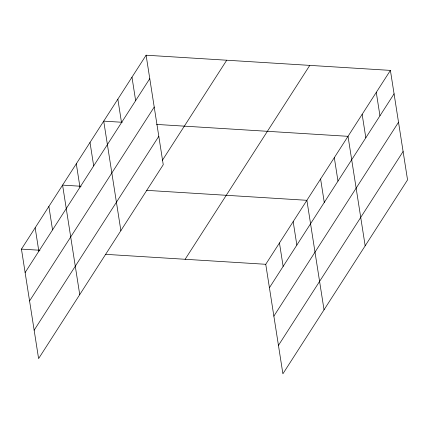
<?xml version="1.0" encoding="UTF-8"?>
<svg xmlns="http://www.w3.org/2000/svg" width="429" height="429" viewBox="0 0 429 429"><rect width="100%" height="100%" fill="white"/><g stroke="black" fill="none" stroke-linecap="round" stroke-linejoin="round"><path stroke-width="0.64" d="M146.101 55.207L163.251 164.709L38.599 358.606L21.45 249.11L146.101 55.207L390.401 70.394L407.55 179.89L282.899 373.793L265.749 264.291L390.401 70.394M25.123 272.549L149.775 78.652M29.569 300.949L154.22 107.052M34.148 330.207L158.805 136.309M162.328 160.382L226.721 60.221M185.13 259.282L309.786 65.38M269.423 287.736L394.074 93.833M273.868 316.135L398.52 122.233M278.448 345.393L403.104 151.496M122.222 122.286L103.721 121.134L120.871 230.636M156.585 124.421L348.021 136.32L365.17 245.817M81.086 186.272L62.586 185.119L79.735 294.621M146.498 190.337L306.885 200.305L324.034 309.802M21.45 249.11L39.951 250.257M105.362 254.322L265.749 264.291M376.276 92.369L379.944 115.809M362.146 114.345L365.819 137.784M334.309 157.647L337.982 181.092M320.597 178.973L324.27 202.418M293.173 221.632L296.847 245.077M279.461 242.964L283.135 266.404M131.976 77.182L135.644 100.627M117.846 99.158L121.52 122.603M90.01 142.466L93.683 165.905M76.298 163.792L79.971 187.237M48.874 206.451L52.547 229.89M35.162 227.778L38.835 251.222"/></g></svg>
